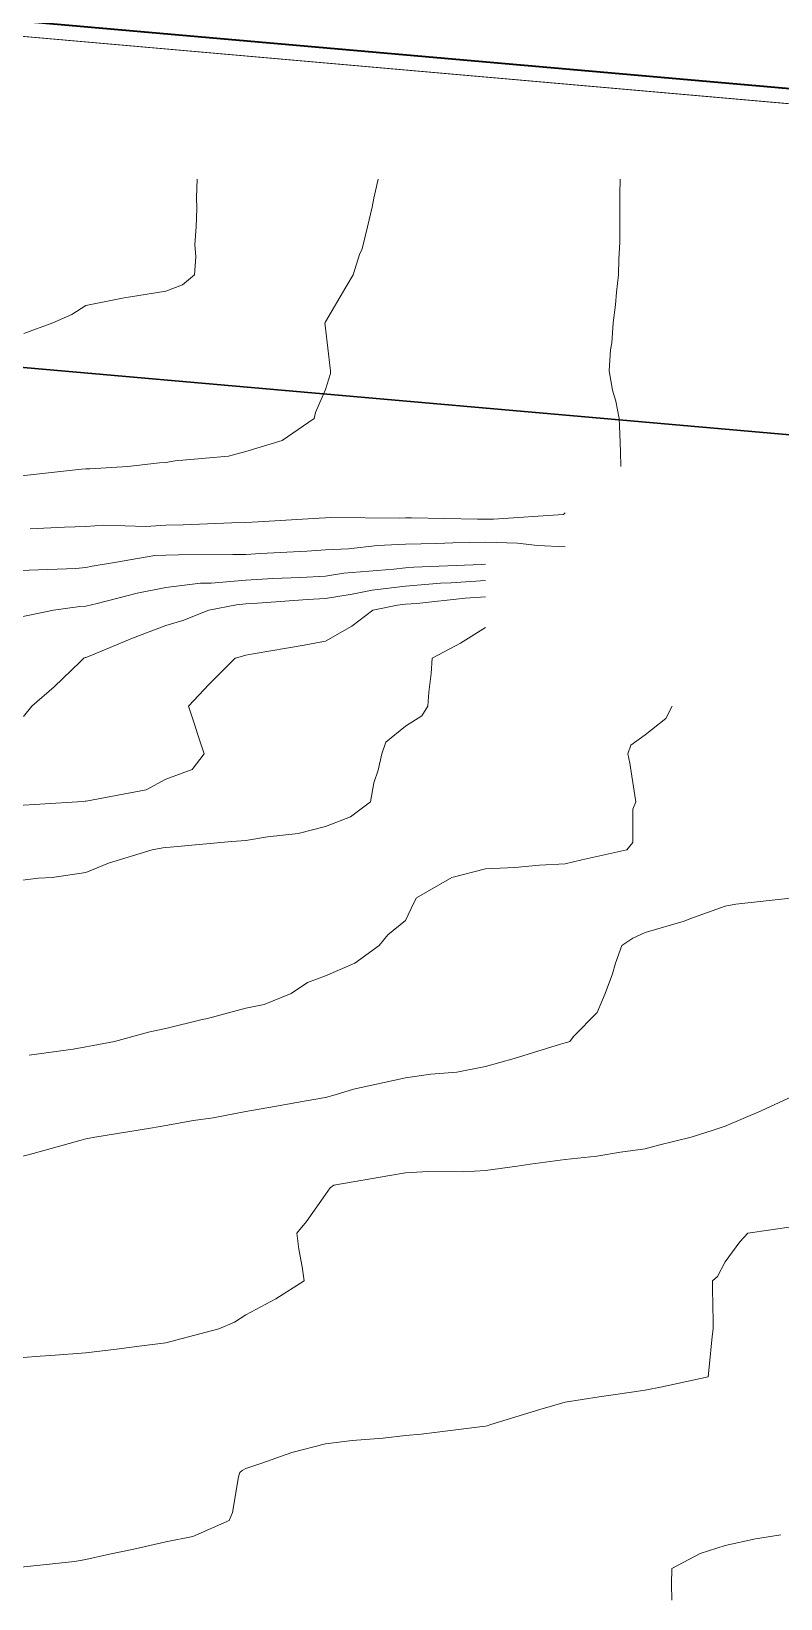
# Model space of a CAD drawing. Header units: metres. Extents: x 750 to 3116, y -341 to 1465.
# Drawn here: x 979.14 to 990.49, y -196.63 to -172.87 of the extents above; entities that cross this region are included whole.
import ezdxf

# ---------------------------------------------------------------- set-up
doc = ezdxf.new("R2010")
doc.units = ezdxf.units.M
doc.linetypes.add('ACAD_ISO04W100', pattern=[30, 24, -3, 0, -3])
doc.layers.add('Column', color=50, linetype='Continuous', lineweight=20)
for name, color, linetype in [('CONTOUR872_833', 7, 'Continuous'), ('CONTOUR873', 7, 'Continuous'), ('CONTOUR873_167', 7, 'Continuous'), ('CONTOUR873_333', 7, 'Continuous'), ('CONTOUR873_5', 7, 'Continuous'), ('CONTOUR873_667', 7, 'Continuous'), ('CONTOUR873_833', 7, 'Continuous'), ('CONTOUR874', 7, 'Continuous'), ('CONTOUR874_167', 7, 'Continuous'), ('CONTOUR874_333', 7, 'Continuous'), ('CONTOUR874_5', 7, 'Continuous'), ('CONTOUR874_667', 7, 'Continuous'), ('CONTOUR874_833', 7, 'Continuous')]:
    doc.layers.add(name, color=color, linetype=linetype)

msp = doc.modelspace()

# ---------------------------------------------------------------- linework, layer by layer
at = {"layer": 'Column'}
msp.add_lwpolyline([(822.53, -164.291), (935.152, -168.861), (1002.935, -174.822), (1084.371, -184.038), (1083.678, -205.444), (1080.985, -224.939), (1079.542, -237.461), (1077.701, -299.986)], dxfattribs=at)
at = {"layer": 'Column', "linetype": 'ACAD_ISO04W100', "lineweight": 20, "ltscale": 100}
for points in [[(1079.424, -241.469), (1009.61, -234.518), (963.193, -234.838), (933.354, -233.775), (933.386, -219.3), (931.983, -198.128), (933.154, -168.781), (935.152, -168.861), (1002.935, -174.822), (1084.371, -184.038), (1083.678, -205.444), (1080.985, -224.939), (1079.542, -237.461)], [(1079.202, -241.216), (1009.621, -234.288), (963.196, -234.608), (933.585, -233.553), (933.616, -219.293), (932.214, -198.125), (933.374, -169.02), (935.137, -169.09), (1002.912, -175.051), (1084.134, -184.243), (1083.449, -205.424), (1080.757, -224.91), (1079.313, -237.444)]]:
    msp.add_lwpolyline(points, close=True, dxfattribs=at)
at = {"layer": 'Column', "lineweight": 35}
msp.add_lwpolyline([(1083.835, -200.583), (1083.678, -205.444), (1080.985, -224.939), (1079.542, -237.461), (1079.424, -241.469), (1009.61, -234.518), (963.193, -234.838), (933.354, -233.775), (933.386, -219.3), (931.983, -198.128), (933.154, -168.781), (935.152, -168.861), (1002.935, -174.822), (1067.424, -182.12)], dxfattribs=at)
at = {"layer": 'Column', "lineweight": 20}
msp.add_lwpolyline([(1084.134, -184.243), (1083.449, -205.424), (1080.757, -224.91), (1079.313, -237.444), (1079.202, -241.216), (1009.621, -234.288), (963.196, -234.608), (933.585, -233.553), (933.616, -219.293), (932.214, -198.125), (933.374, -169.02), (935.137, -169.09), (1002.912, -175.051)], close=True, dxfattribs=at)
at = {"layer": 'Column', "lineweight": 30}
msp.add_lwpolyline([(1078.988, -188.693), (1078.46, -205), (1075.796, -224.282), (1074.478, -235.721), (1009.852, -229.287), (963.268, -229.607), (938.595, -228.728), (938.616, -219.133), (937.22, -198.059), (938.165, -174.376), (1002.412, -180.026)], close=True, dxfattribs=at)
at = {"layer": 'CONTOUR872_833', "linetype": 'Continuous', "lineweight": 18}
for p, q in [((990.113, -195.719), (989.65, -195.822)), ((990.492, -195.661), (990.113, -195.719)), ((989.274, -195.941), (988.842, -196.167)), ((989.65, -195.822), (989.274, -195.941)), ((988.842, -196.167), (988.837, -196.405)), ((988.837, -196.405), (988.845, -196.65))]:
    msp.add_line(p, q, dxfattribs=at)
at = {"layer": 'CONTOUR873', "linetype": 'Continuous', "lineweight": 18}
for p, q in [((989.993, -191.085), (989.874, -191.219)), ((990.692, -190.984), (989.993, -191.085)), ((989.874, -191.219), (989.65, -191.521)), ((989.65, -191.521), (989.534, -191.742)), ((989.46, -191.811), (989.459, -191.925)), ((989.534, -191.742), (989.46, -191.811)), ((989.459, -191.925), (989.47, -192.429)), ((989.469, -192.537), (989.455, -192.654)), ((989.47, -192.429), (989.469, -192.537)), ((989.455, -192.654), (989.41, -193.119)), ((989.392, -193.263), (988.695, -193.416)), ((989.41, -193.119), (989.392, -193.263)), ((987.742, -193.57), (987.23, -193.648)), ((987.988, -193.534), (987.742, -193.57)), ((988.44, -193.466), (987.988, -193.534)), ((988.695, -193.416), (988.44, -193.466)), ((986.845, -193.758), (986.101, -193.989)), ((987.23, -193.648), (986.845, -193.758)), ((985.975, -194.016), (985.046, -194.131)), ((986.02, -194.011), (985.975, -194.016)), ((986.048, -194.006), (986.02, -194.011)), ((986.101, -193.989), (986.048, -194.006)), ((983.6, -194.278), (983.09, -194.409)), ((984.003, -194.231), (983.6, -194.278)), ((984.471, -194.192), (984.003, -194.231)), ((984.81, -194.156), (984.471, -194.192)), ((985.046, -194.131), (984.81, -194.156)), ((983.09, -194.409), (982.62, -194.577)), ((982.3, -194.715), (982.278, -194.782)), ((982.337, -194.683), (982.3, -194.715)), ((982.39, -194.652), (982.337, -194.683)), ((982.62, -194.577), (982.39, -194.652)), ((982.278, -194.782), (982.19, -195.321)), ((982.14, -195.441), (981.588, -195.685)), ((982.19, -195.321), (982.14, -195.441)), ((981.588, -195.685), (981.18, -195.766)), ((980.324, -195.954), (979.97, -196.031)), ((980.697, -195.877), (980.324, -195.954)), ((981.18, -195.766), (980.697, -195.877)), ((979.797, -196.063), (978.794, -196.167)), ((979.97, -196.031), (979.797, -196.063))]:
    msp.add_line(p, q, dxfattribs=at)
at = {"layer": 'CONTOUR873_167', "linetype": 'Continuous', "lineweight": 18}
for p, q in [((990.731, -188.984), (990.194, -189.233)), ((990.194, -189.233), (989.65, -189.467)), ((989.47, -189.525), (989.134, -189.633)), ((989.65, -189.467), (989.47, -189.525)), ((988.639, -189.753), (988.44, -189.809)), ((989.134, -189.633), (988.639, -189.753)), ((987.23, -189.972), (986.699, -190.04)), ((987.706, -189.919), (987.23, -189.972)), ((988.065, -189.858), (987.706, -189.919)), ((988.44, -189.809), (988.065, -189.858)), ((984.57, -190.215), (983.722, -190.359)), ((984.81, -190.173), (984.57, -190.215)), ((985.151, -190.154), (984.81, -190.173)), ((985.686, -190.158), (985.151, -190.154)), ((986.02, -190.136), (985.686, -190.158)), ((986.502, -190.07), (986.02, -190.136)), ((986.699, -190.04), (986.502, -190.07)), ((983.666, -190.399), (983.6, -190.5)), ((983.722, -190.359), (983.666, -190.399)), ((983.6, -190.5), (983.308, -190.91)), ((983.308, -190.91), (983.166, -191.085)), ((983.166, -191.085), (983.194, -191.329)), ((983.194, -191.329), (983.246, -191.599)), ((983.246, -191.599), (983.273, -191.811)), ((983.273, -191.811), (982.847, -192.085)), ((982.847, -192.085), (982.39, -192.323)), ((982.39, -192.323), (982.218, -192.434)), ((981.98, -192.537), (981.425, -192.684)), ((982.218, -192.434), (981.98, -192.537)), ((980.473, -192.839), (979.97, -192.899)), ((980.735, -192.804), (980.473, -192.839)), ((981.18, -192.749), (980.735, -192.804)), ((981.425, -192.684), (981.18, -192.749)), ((979.278, -192.952), (978.76, -192.992)), ((979.436, -192.943), (979.278, -192.952)), ((979.97, -192.899), (979.436, -192.943))]:
    msp.add_line(p, q, dxfattribs=at)
at = {"layer": 'CONTOUR873_333', "linetype": 'Continuous', "lineweight": 18}
for p, q in [((989.65, -186.134), (989.114, -186.324)), ((989.811, -186.1), (989.65, -186.134)), ((990.688, -186.003), (989.811, -186.1)), ((989.029, -186.357), (988.44, -186.53)), ((989.114, -186.324), (989.029, -186.357)), ((988.252, -186.616), (988.084, -186.729)), ((988.44, -186.53), (988.252, -186.616)), ((988.084, -186.729), (987.991, -186.998)), ((987.947, -187.159), (987.834, -187.455)), ((987.991, -186.998), (987.947, -187.159)), ((987.834, -187.455), (987.71, -187.743)), ((987.71, -187.743), (987.356, -188.105)), ((987.356, -188.105), (987.3, -188.181)), ((987.158, -188.224), (986.455, -188.442)), ((987.23, -188.203), (987.158, -188.224)), ((987.255, -188.196), (987.23, -188.203)), ((987.3, -188.181), (987.255, -188.196)), ((986.02, -188.564), (985.586, -188.647)), ((986.455, -188.442), (986.02, -188.564)), ((984.6, -188.781), (984.022, -188.907)), ((984.81, -188.731), (984.6, -188.781)), ((985.194, -188.677), (984.81, -188.731)), ((985.586, -188.647), (985.194, -188.677)), ((983.6, -189.031), (983.307, -189.082)), ((983.743, -188.993), (983.6, -189.031)), ((984.022, -188.907), (983.743, -188.993)), ((982.39, -189.245), (981.897, -189.337)), ((982.823, -189.167), (982.39, -189.245)), ((983.307, -189.082), (982.823, -189.167)), ((980.949, -189.494), (980.103, -189.633)), ((981.18, -189.454), (980.949, -189.494)), ((981.598, -189.382), (981.18, -189.454)), ((981.897, -189.337), (981.598, -189.382)), ((979.897, -189.676), (979.169, -189.878)), ((979.97, -189.657), (979.897, -189.676)), ((980, -189.651), (979.97, -189.657)), ((980.103, -189.633), (980, -189.651)), ((979.169, -189.878), (978.76, -189.985))]:
    msp.add_line(p, q, dxfattribs=at)
at = {"layer": 'CONTOUR873_5', "linetype": 'Continuous', "lineweight": 18}
for p, q in [((988.847, -183.099), (988.754, -183.287)), ((988.754, -183.287), (988.44, -183.533)), ((988.44, -183.533), (988.222, -183.694)), ((988.222, -183.694), (988.176, -183.825)), ((988.176, -183.825), (988.205, -183.966)), ((988.205, -183.966), (988.281, -184.456)), ((988.3, -184.551), (988.254, -184.662)), ((988.281, -184.456), (988.3, -184.551)), ((988.254, -184.662), (988.253, -185.165)), ((988.253, -185.165), (988.164, -185.277)), ((987.23, -185.491), (986.838, -185.512)), ((987.482, -185.428), (987.23, -185.491)), ((988.164, -185.277), (987.482, -185.428)), ((985.509, -185.696), (984.978, -186.003)), ((986.02, -185.565), (985.509, -185.696)), ((986.466, -185.545), (986.02, -185.565)), ((986.838, -185.512), (986.466, -185.545)), ((984.937, -186.079), (984.81, -186.35)), ((984.978, -186.003), (984.937, -186.079)), ((984.81, -186.35), (984.541, -186.568)), ((984.541, -186.568), (984.409, -186.729)), ((984.409, -186.729), (984.044, -186.995)), ((984.044, -186.995), (983.6, -187.186)), ((983.327, -187.291), (983.079, -187.455)), ((983.6, -187.186), (983.327, -187.291)), ((982.669, -187.622), (982.39, -187.675)), ((983.079, -187.455), (982.669, -187.622)), ((981.732, -187.85), (981.18, -187.984)), ((981.809, -187.832), (981.732, -187.85)), ((982.39, -187.675), (981.809, -187.832)), ((980.939, -188.037), (980.402, -188.181)), ((981.18, -187.984), (980.939, -188.037)), ((979.775, -188.298), (979.111, -188.392)), ((979.97, -188.264), (979.775, -188.298)), ((980.077, -188.245), (979.97, -188.264)), ((980.402, -188.181), (980.077, -188.245))]:
    msp.add_line(p, q, dxfattribs=at)
at = {"layer": 'CONTOUR873_667', "linetype": 'Continuous', "lineweight": 18}
for p, q in [((986.02, -181.911), (985.641, -182.146)), ((985.641, -182.146), (985.214, -182.373)), ((985.214, -182.373), (985.196, -182.604)), ((985.196, -182.604), (985.163, -182.887)), ((985.163, -182.887), (985.146, -183.099)), ((985.146, -183.099), (985.059, -183.249)), ((985.059, -183.249), (984.81, -183.403)), ((984.81, -183.403), (984.511, -183.646)), ((984.449, -183.825), (984.396, -184.073)), ((984.511, -183.646), (984.449, -183.825)), ((984.396, -184.073), (984.33, -184.263)), ((984.33, -184.263), (984.279, -184.551)), ((984.279, -184.551), (983.975, -184.776)), ((983.975, -184.776), (983.6, -184.925)), ((983.185, -185.028), (982.72, -185.079)), ((983.6, -184.925), (983.185, -185.028)), ((981.134, -185.249), (980.971, -185.277)), ((981.18, -185.243), (981.134, -185.249)), ((981.243, -185.239), (981.18, -185.243)), ((982.178, -185.15), (981.243, -185.239)), ((982.39, -185.138), (982.178, -185.15)), ((982.72, -185.079), (982.39, -185.138)), ((980.309, -185.481), (979.97, -185.62)), ((980.971, -185.277), (980.309, -185.481)), ((979.251, -185.708), (978.76, -185.766)), ((979.456, -185.695), (979.251, -185.708)), ((979.97, -185.62), (979.456, -185.695))]:
    msp.add_line(p, q, dxfattribs=at)
at = {"layer": 'CONTOUR873_833', "linetype": 'Continuous', "lineweight": 18}
for p, q in [((985.714, -181.463), (984.983, -181.543)), ((986.02, -181.442), (985.714, -181.463)), ((984.314, -181.647), (983.999, -181.887)), ((984.686, -181.572), (984.314, -181.647)), ((984.81, -181.557), (984.686, -181.572)), ((984.983, -181.543), (984.81, -181.557)), ((983.999, -181.887), (983.6, -182.115)), ((983.275, -182.178), (982.502, -182.306)), ((983.6, -182.115), (983.275, -182.178)), ((982.229, -182.373), (981.993, -182.611)), ((982.341, -182.344), (982.229, -182.373)), ((982.39, -182.326), (982.341, -182.344)), ((982.502, -182.306), (982.39, -182.326)), ((981.993, -182.611), (981.836, -182.767)), ((981.836, -182.767), (981.524, -183.099)), ((981.524, -183.099), (981.608, -183.356)), ((981.608, -183.356), (981.662, -183.536)), ((981.662, -183.536), (981.761, -183.825)), ((981.761, -183.825), (981.576, -184.062)), ((981.576, -184.062), (981.18, -184.206)), ((981.18, -184.206), (980.879, -184.37)), ((979.839, -184.551), (978.86, -184.611)), ((979.956, -184.542), (979.839, -184.551)), ((979.97, -184.542), (979.956, -184.542)), ((979.999, -184.533), (979.97, -184.542)), ((980.879, -184.37), (979.999, -184.533))]:
    msp.add_line(p, q, dxfattribs=at)
at = {"layer": 'CONTOUR874', "linetype": 'Continuous', "lineweight": 18}
for p, q in [((986.02, -181.197), (985.5, -181.233)), ((983.6, -181.468), (983.327, -181.483)), ((984.002, -181.405), (983.6, -181.468)), ((984.306, -181.345), (984.002, -181.405)), ((984.81, -181.281), (984.306, -181.345)), ((985.34, -181.239), (984.81, -181.281)), ((985.5, -181.233), (985.34, -181.239)), ((981.829, -181.647), (981.437, -181.801)), ((982.25, -181.563), (981.829, -181.647)), ((982.39, -181.551), (982.25, -181.563)), ((982.568, -181.54), (982.39, -181.551)), ((983.327, -181.483), (982.568, -181.54)), ((981.18, -181.876), (980.673, -182.069)), ((981.437, -181.801), (981.18, -181.876)), ((980.673, -182.069), (980.031, -182.337)), ((979.937, -182.373), (979.88, -182.427)), ((979.956, -182.365), (979.937, -182.373)), ((979.97, -182.361), (979.956, -182.365)), ((980.031, -182.337), (979.97, -182.361)), ((979.88, -182.427), (979.487, -182.809)), ((979.487, -182.809), (979.15, -183.099)), ((979.15, -183.099), (979.024, -183.258))]:
    msp.add_line(p, q, dxfattribs=at)
at = {"layer": 'CONTOUR874_167', "linetype": 'Continuous', "lineweight": 18}
for p, q in [((985.962, -180.955), (984.934, -180.995)), ((986.02, -180.951), (985.962, -180.955)), ((982.39, -181.191), (981.865, -181.236)), ((982.799, -181.167), (982.39, -181.191)), ((983.218, -181.15), (982.799, -181.167)), ((983.6, -181.129), (983.218, -181.15)), ((983.876, -181.086), (983.6, -181.129)), ((984.632, -181.027), (983.876, -181.086)), ((984.81, -181.005), (984.632, -181.027)), ((984.934, -180.995), (984.81, -181.005)), ((980.747, -181.387), (980.139, -181.546)), ((981.18, -181.3), (980.747, -181.387)), ((981.706, -181.236), (981.18, -181.3)), ((981.865, -181.236), (981.706, -181.236)), ((979.48, -181.647), (978.942, -181.756)), ((979.879, -181.592), (979.48, -181.647)), ((979.97, -181.585), (979.879, -181.592)), ((980.139, -181.546), (979.97, -181.585))]:
    msp.add_line(p, q, dxfattribs=at)
at = {"layer": 'CONTOUR874_333', "linetype": 'Continuous', "lineweight": 18}
for p, q in [((983.314, -180.75), (982.612, -180.788)), ((983.6, -180.734), (983.314, -180.75)), ((983.944, -180.714), (983.6, -180.734)), ((984.384, -180.665), (983.944, -180.714)), ((984.81, -180.646), (984.384, -180.665)), ((985.284, -180.636), (984.81, -180.646)), ((985.524, -180.623), (985.284, -180.636)), ((986.02, -180.615), (985.524, -180.623)), ((986.508, -180.628), (986.02, -180.615)), ((986.809, -180.668), (986.508, -180.628)), ((987.23, -180.684), (986.809, -180.668)), ((980.066, -180.978), (979.97, -181.001)), ((980.402, -180.921), (980.066, -180.978)), ((981.011, -180.819), (980.402, -180.921)), ((981.18, -180.81), (981.011, -180.819)), ((981.372, -180.806), (981.18, -180.81)), ((982.196, -180.804), (981.372, -180.806)), ((982.39, -180.8), (982.196, -180.804)), ((982.612, -180.788), (982.39, -180.8)), ((979.816, -181.013), (978.968, -181.046)), ((979.97, -181.001), (979.816, -181.013))]:
    msp.add_line(p, q, dxfattribs=at)
at = {"layer": 'CONTOUR874_5', "linetype": 'Continuous', "lineweight": 18}
for p, q in [((988.06, -175.113), (988.058, -175.342)), ((988.058, -175.342), (988.058, -175.61)), ((988.058, -175.61), (988.056, -175.839)), ((988.056, -175.839), (988.054, -176.07)), ((988.054, -176.07), (988.04, -176.325)), ((988.04, -176.325), (988.038, -176.565)), ((988.038, -176.565), (988.007, -176.825)), ((988.007, -176.825), (987.988, -177.02)), ((987.988, -177.02), (987.955, -177.291)), ((987.955, -177.291), (987.934, -177.595)), ((987.934, -177.595), (987.915, -177.702)), ((987.915, -177.702), (987.896, -178.017)), ((987.896, -178.017), (987.947, -178.313)), ((987.947, -178.313), (987.994, -178.476)), ((987.994, -178.476), (988.047, -178.743)), ((988.047, -178.743), (988.054, -178.974)), ((988.054, -178.974), (988.064, -179.244)), ((988.064, -179.244), (988.072, -179.469)), ((983.502, -180.254), (982.576, -180.306)), ((983.6, -180.248), (983.502, -180.254)), ((983.681, -180.244), (983.6, -180.248)), ((984.712, -180.254), (983.681, -180.244)), ((984.81, -180.249), (984.712, -180.254)), ((984.898, -180.248), (984.81, -180.249)), ((985.899, -180.267), (984.898, -180.248)), ((986.02, -180.265), (985.899, -180.267)), ((986.143, -180.269), (986.02, -180.265)), ((987.195, -180.195), (986.143, -180.269)), ((987.214, -180.185), (987.195, -180.195)), ((987.23, -180.173), (987.214, -180.185)), ((979.644, -180.39), (979.123, -180.413)), ((979.97, -180.377), (979.644, -180.39)), ((980.238, -180.356), (979.97, -180.377)), ((980.878, -180.376), (980.238, -180.356)), ((981.18, -180.359), (980.878, -180.376)), ((981.444, -180.353), (981.18, -180.359)), ((982.179, -180.322), (981.444, -180.353)), ((982.39, -180.317), (982.179, -180.322)), ((982.576, -180.306), (982.39, -180.317))]:
    msp.add_line(p, q, dxfattribs=at)
at = {"layer": 'CONTOUR874_667', "linetype": 'Continuous', "lineweight": 18}
for p, q in [((984.395, -175.113), (984.33, -175.401)), ((984.33, -175.401), (984.307, -175.537)), ((984.307, -175.537), (984.233, -175.839)), ((984.233, -175.839), (984.155, -176.172)), ((984.155, -176.172), (984.113, -176.257)), ((984.113, -176.257), (984.018, -176.565)), ((984.018, -176.565), (983.907, -176.749)), ((983.907, -176.749), (983.6, -177.275)), ((983.591, -177.291), (983.589, -177.298)), ((983.589, -177.298), (983.6, -177.374)), ((983.594, -177.287), (983.591, -177.291)), ((983.6, -177.275), (983.594, -177.287)), ((983.6, -177.374), (983.668, -177.976)), ((983.674, -178.061), (983.6, -178.302)), ((983.668, -177.976), (983.674, -178.017)), ((983.674, -178.017), (983.674, -178.061)), ((983.6, -178.302), (983.446, -178.651)), ((983.425, -178.743), (982.942, -179.074)), ((983.446, -178.651), (983.425, -178.743)), ((982.942, -179.074), (982.39, -179.241)), ((982.128, -179.312), (981.323, -179.383)), ((982.39, -179.241), (982.128, -179.312)), ((979.903, -179.509), (978.993, -179.609)), ((979.97, -179.503), (979.903, -179.509)), ((980.027, -179.503), (979.97, -179.503)), ((980.604, -179.469), (980.027, -179.503)), ((981.083, -179.411), (980.604, -179.469)), ((981.18, -179.408), (981.083, -179.411)), ((981.323, -179.383), (981.18, -179.408))]:
    msp.add_line(p, q, dxfattribs=at)
at = {"layer": 'CONTOUR874_833', "linetype": 'Continuous', "lineweight": 18}
for p, q in [((981.653, -175.113), (981.643, -175.391)), ((981.643, -175.391), (981.65, -175.557)), ((981.65, -175.557), (981.64, -175.839)), ((981.64, -175.839), (981.618, -176.102)), ((981.618, -176.102), (981.634, -176.293)), ((981.634, -176.293), (981.615, -176.565)), ((981.43, -176.715), (981.18, -176.813)), ((981.615, -176.565), (981.43, -176.715)), ((980.546, -176.911), (979.97, -177.031)), ((980.615, -176.904), (980.546, -176.911)), ((981.18, -176.813), (980.615, -176.904)), ((979.758, -177.164), (979.468, -177.291)), ((979.97, -177.031), (979.758, -177.164)), ((979.468, -177.291), (979.031, -177.454))]:
    msp.add_line(p, q, dxfattribs=at)

doc.saveas('drawing.dxf')
